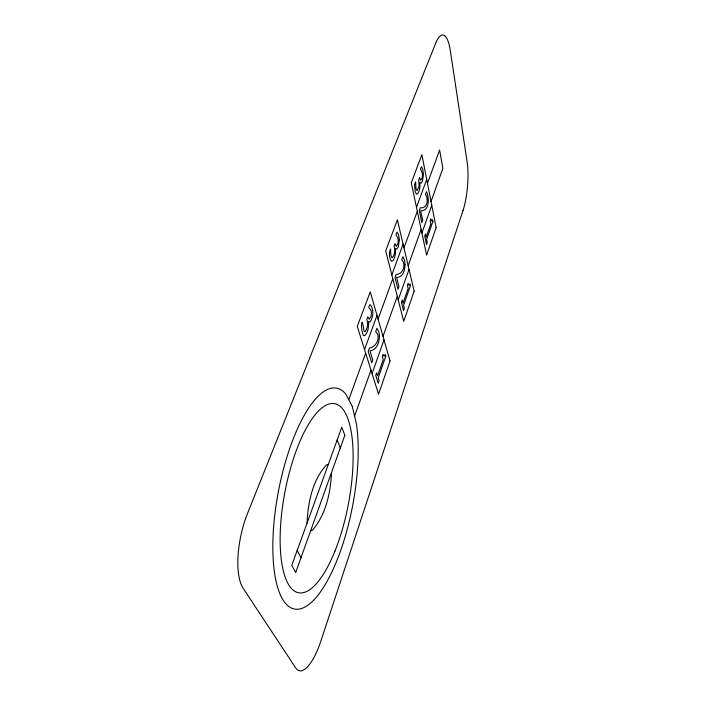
<?xml version="1.0" encoding="UTF-8"?>
<svg xmlns="http://www.w3.org/2000/svg" width="706" height="706" viewBox="0 0 706 706"><rect width="100%" height="100%" fill="white"/><g stroke="black" fill="none" stroke-linecap="round" stroke-linejoin="round"><path stroke-width="1.06" d="M372.071 373.553L384.011 339.895M398.21 299.865L409.03 269.374M421.914 233.033L431.763 205.287M354.597 416.108L370.985 370.103M383.005 336.365L397.293 296.273M408.165 265.73L421.138 229.344M431.031 201.563L442.847 168.381L439.609 150.016L427.474 183.348M348.755 399.675L365.682 353.176M378.072 319.121L392.783 278.685M403.982 247.912L417.308 211.279M364.534 349.541L377.013 315.414M391.821 274.908L403.082 244.091M416.487 207.414L426.715 179.439M310.702 530.621L312.396 530.232C325.943 514.745 330.602 492.612 331.52 472.482M328.237 464.636L326.649 464.742C312.396 479.974 307.948 502.866 307.048 523.181M297.164 550.486L300.994 557.722M337.15 440.014L340.283 448.019M427.174 199.171C427.695 203.328 425.436 208.914 420.352 207.723L419.311 210.582L421.844 222.664L422.673 220.325L420.679 210.723C429.822 211.385 429.38 197.451 426.415 191.644L425.418 194.627L426.636 196.392L427.174 199.171M399.375 239.758L398.272 246.906L396.843 249.086L395.51 248.583L395.466 253.842L394.407 258.025L393.268 260.39L391.556 261.414C389.05 258.069 388.812 252.722 390.559 248.989C390.886 251.813 390.162 255.21 391.936 257.664L392.298 257.681C395.104 254.672 395.157 249.871 394.08 246.094L395.007 243.605L396.251 246.323L397.805 243.799A3.804 1.147 -84.2 0 0 398.122 239.634C398.387 236.466 394.01 235.31 397.16 232.186L398.511 234.639L399.375 239.758M368.638 323.498C368.594 327.708 367.967 332.667 364.737 335.659L363.502 335.474C360.457 331.591 361.243 310.358 364.111 331.599L364.896 331.794C367.755 328.555 368.241 323.524 366.802 319.527L367.826 316.765L369.273 319.262L371.012 316.314A3.998 1.28 -82.9 0 0 371.33 311.99C371.4 308.195 366.502 308.672 370.156 304.568C374.056 309.299 373.465 317.188 369.97 321.954L368.541 321.504L368.638 323.498M423.476 174.523L422.435 181.292L421.155 183.154L419.982 182.413L419.893 187.54L418.923 191.423L417.899 193.515L416.381 194.194L415.172 191.432L414.528 184.787L415.613 181.883L416.028 188.881L417.061 190.691L419.064 186.472L418.737 179.721L419.576 177.462L420.661 180.348L422.056 178.168A3.654 1.033 -85.2 0 0 422.365 174.17C422.744 171.187 418.826 169.537 421.588 166.722L422.753 169.369L423.476 174.523M379.404 335.888C379.422 342.11 377.101 349.858 369.988 350.944L372.759 359.963L371.744 362.805L368.232 351.464L369.494 347.97C376.448 347.22 381.381 336.33 375.689 331.864L376.898 328.272L378.822 331.626L379.404 335.888M405.006 264.547C404.962 269.851 403.347 277.599 396.587 277.37L398.943 286.724L398.016 289.301L395.042 277.529L396.19 274.369C403.25 274.66 406.347 264.212 401.767 259.879L402.87 256.613L404.529 260.267L405.006 264.547M462.951 210.706L320.956 640.792A48.343 15.055 -77.2 0 1 295.655 667.858L243.164 588.274A55.094 20.571 -77.6 0 1 247.577 513.341L435.628 43.384A39.986 10.705 -86.6 0 1 450.322 50.638L467.178 162.23A35.194 8.781 -84.8 0 1 462.951 210.706M390.03 360.942L378.54 394.186L357.271 326.375L370.271 291.843L390.03 360.942M414.148 291.19L403.717 321.371L385.679 250.904L397.381 219.804L414.148 291.19M436.123 227.632L426.6 255.166L411.289 182.836L421.879 154.685L436.123 227.632M385.794 356.195L378.204 377.895L379.096 380.79L378.231 383.287L375.751 375.283L376.633 372.777L377.551 375.777L383.243 359.557L382.352 356.521L383.12 354.341L384.108 356.177L385.291 354.456L385.794 356.195M410.451 285.674L403.567 305.363L404.326 308.381L403.541 310.64L401.432 302.309L402.226 300.032L403.011 303.156L408.174 288.445L407.415 285.303L408.112 283.318L408.959 285.321L410.027 283.874L410.451 285.674M432.884 221.516L426.609 239.458L427.262 242.564L426.539 244.62L424.747 236.051L425.471 233.986L426.142 237.19L430.836 223.793L430.192 220.572L430.828 218.763L431.569 220.881L432.522 219.681L432.884 221.516M344.837 435.293L295.699 572.513L291.772 565.391L341.783 427.218L344.837 435.293M352.285 406.365L345.825 394.125A112.448 37.797 -79.2 0 0 276.734 500.942A112.448 37.797 -79.2 0 0 312.511 601.3A112.448 37.797 -79.2 0 0 356.433 423.874L352.285 406.365M334.926 551.139A96.245 32.308 -79.2 0 0 334.776 403.682A96.245 32.308 -79.2 0 0 280.123 539.772A96.245 32.308 -79.2 0 0 334.926 551.139"/></g></svg>
